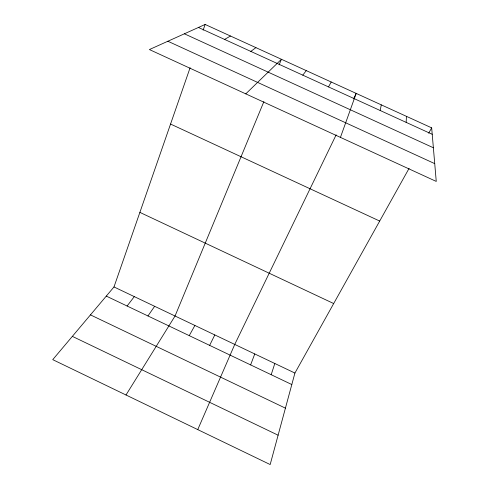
<?xml version="1.0" encoding="UTF-8"?>
<svg xmlns="http://www.w3.org/2000/svg" width="489" height="489" viewBox="0 0 489 489"><rect width="100%" height="100%" fill="white"/><g stroke="black" fill="none" stroke-linecap="round" stroke-linejoin="round"><path stroke-width="0.73" d="M406.163 122.384L406.432 116.339M380.191 110.514L381.273 104.86M409.085 168.363L294.916 373.058L270.172 464.55L52.745 359.647L113.992 286.951L190.117 67.708M271.187 374.708L274.812 363.492M203.155 30.147L205.136 24.45L431.671 127.861L436.255 181.431L149.402 49.56L205.136 24.45M340.442 137.385L356.2 93.411L353.559 98.87M250.619 364.904L254.757 353.944M263.889 101.62L175.044 316.01L125.997 394.99M279.121 64.86L281.432 59.279L245.771 93.864M197.752 429.611L234.751 344.427L336.151 134.836M209.647 345.368L214.799 334.928M328.504 86.901L331.2 81.999M189.237 335.637L194.897 325.454M428.694 133.197L431.671 127.861M147.959 315.961L154.64 306.297M127.097 306.016L134.292 296.615M302.783 75.147L306.279 70.618M250.82 51.406L255.918 47.635M224.585 39.42L230.49 36.021M198.43 27.47L432.221 134.286M184.384 33.802L433.376 147.764M167.868 41.241L434.733 163.638M170.557 124.053L379.69 221.059M139.885 212.385L333.687 303.547M113.992 286.951L294.916 373.058M106.29 296.096L291.811 384.543M90.465 314.885L285.423 408.156M72.36 336.371L278.107 435.204"/></g></svg>
